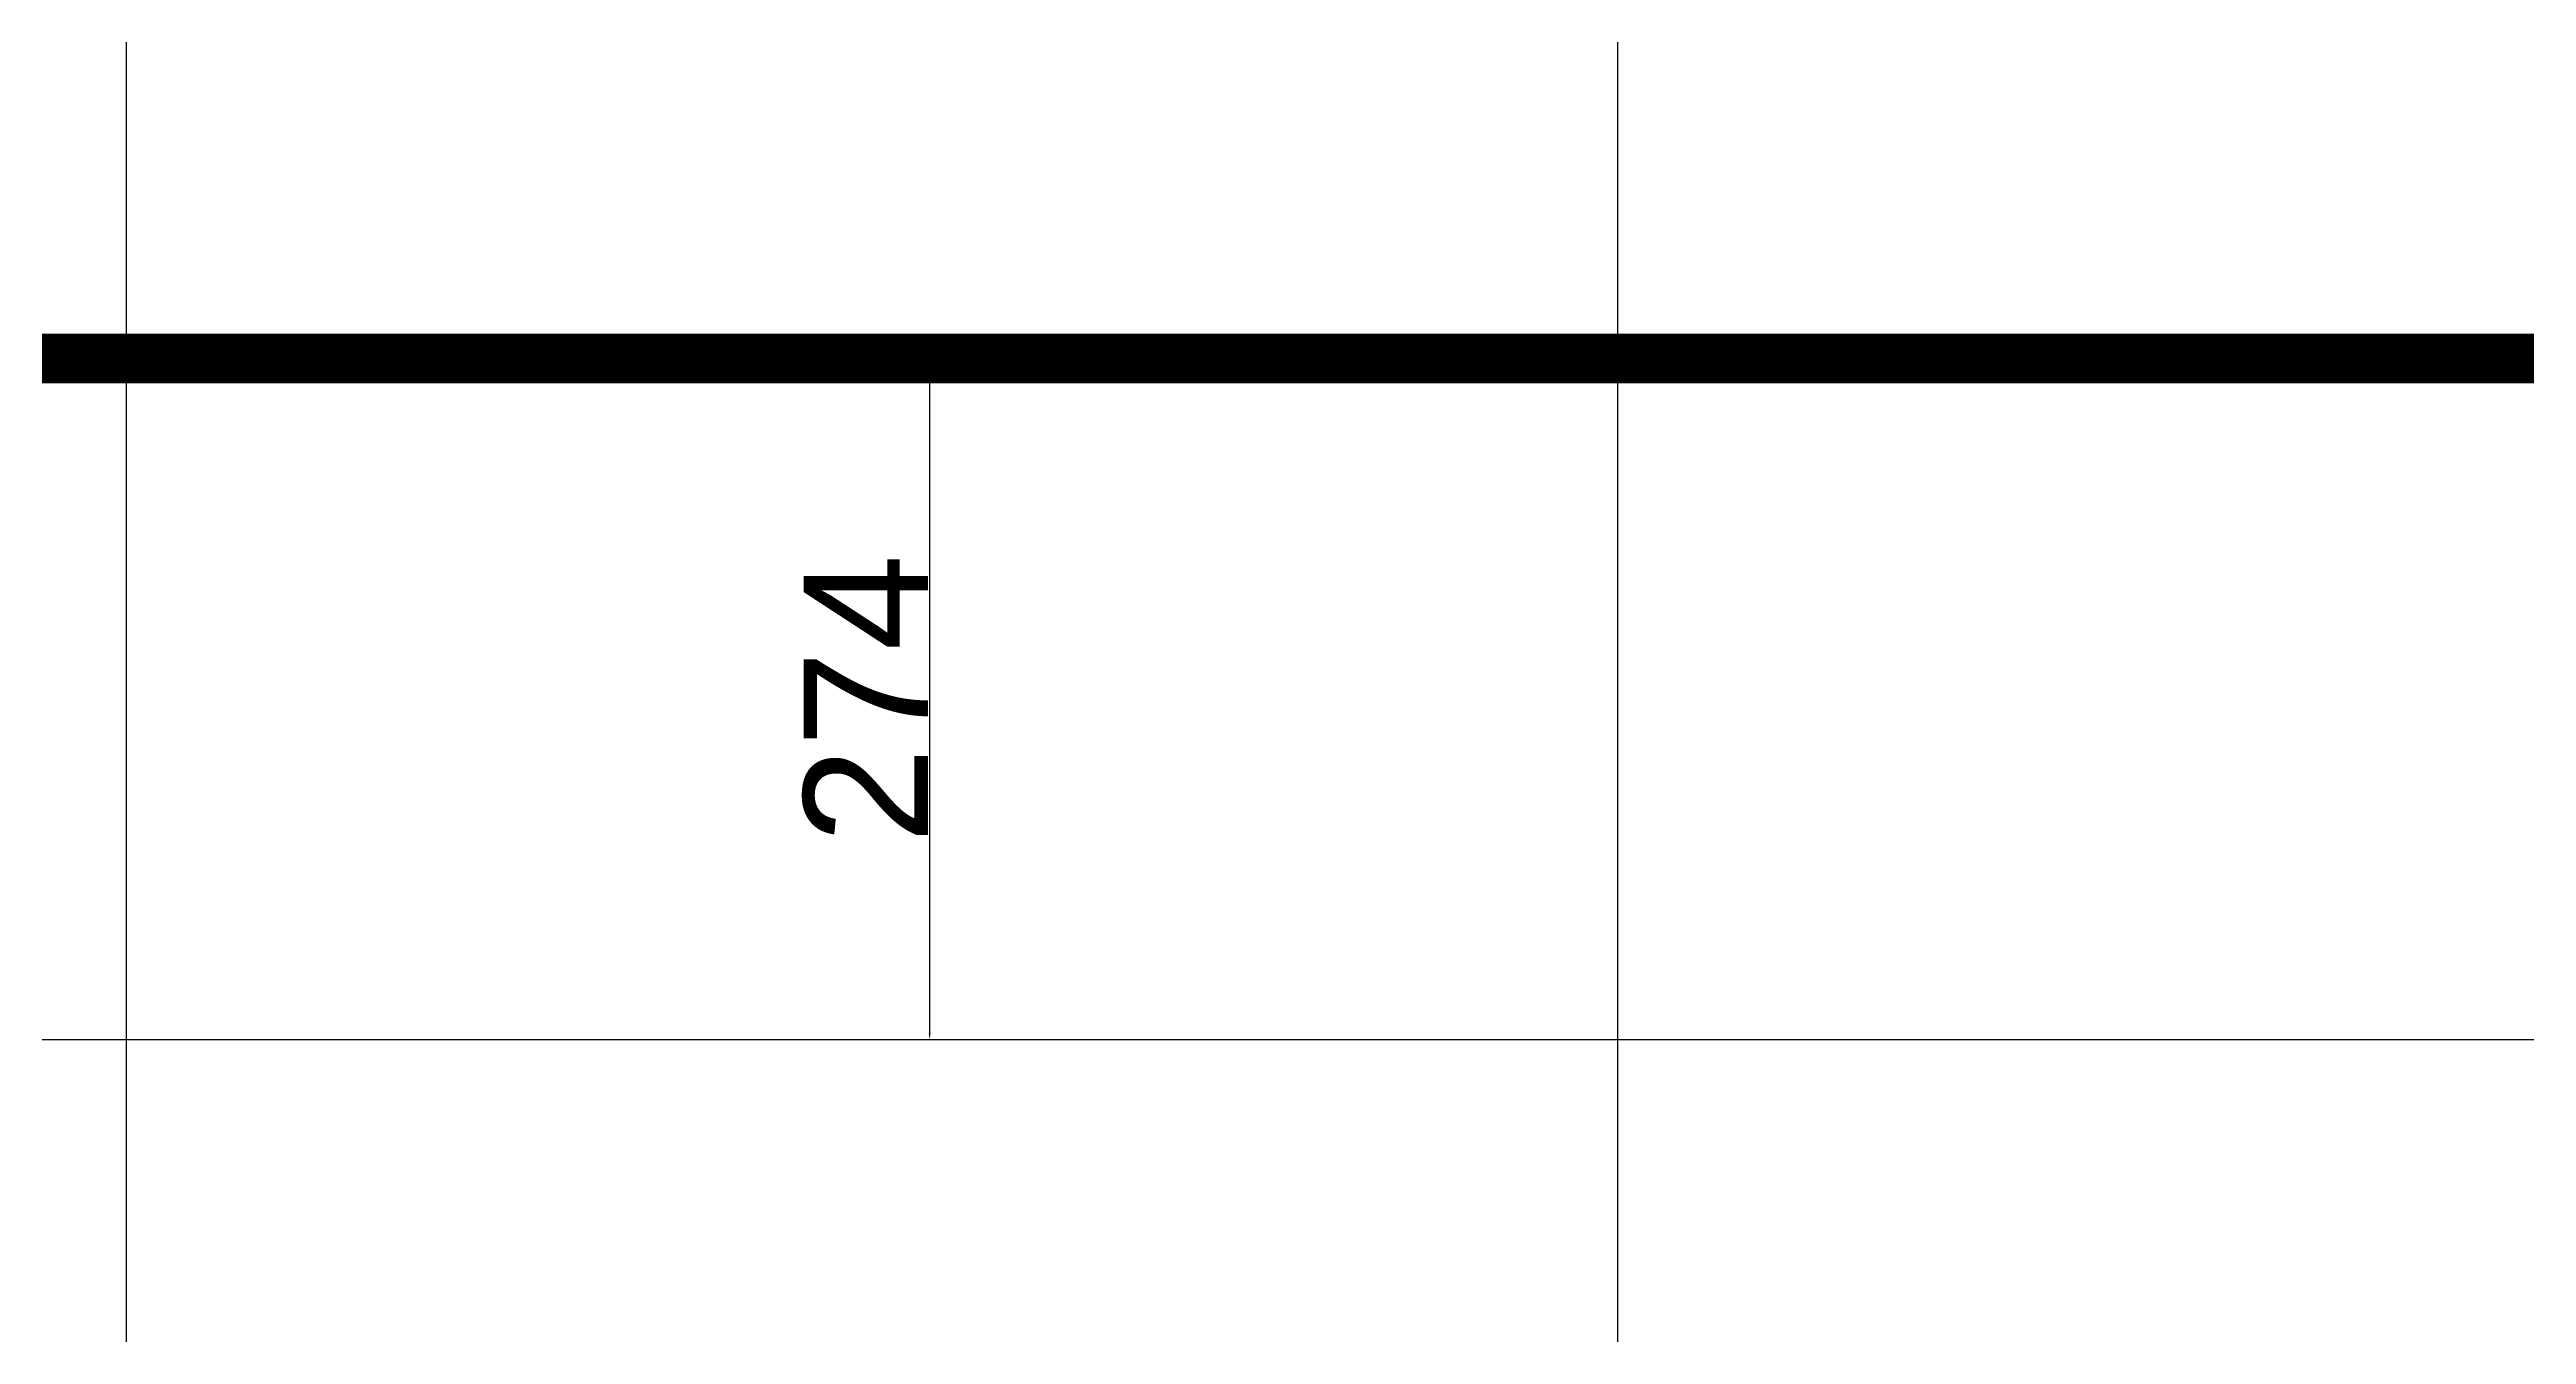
# Model space of a CAD drawing. Header units: millimetres. Extents: x 0 to 6090, y -6000 to 101.
# Drawn here: x 1769 to 2766, y -1319 to -802 of the extents above; entities that cross this region are included whole.
import ezdxf

# ---------------------------------------------------------------- set-up
doc = ezdxf.new("R2010")
doc.units = ezdxf.units.MM
doc.layers.add('high_way', color=7, linetype='Continuous', lineweight=40)
doc.styles.get("Standard").update_dxf_attribs({"font": 'arial.ttf'})
doc.dimstyles.new('ISO-25', dxfattribs={"dimtxt": 2.5, "dimasz": 2.5, "dimexe": 1.25, "dimexo": 0.625, "dimtad": 1, "dimtxsty": 'Standard', "dimcen": 2.5, "dimadec": 0, "dimazin": 0, "dimtfac": 1, "dimtmove": 0, "dimatfit": 3, "dimfxl": 1, "dimarcsym": 0})

# ---------------------------------------------------------------- blocks, each defined once
blk = doc.blocks.new('*U1')
at = {"layer": 'Defpoints'}
blk.add_line((0, 3000), (0, -3000), dxfattribs=at)
blk = doc.blocks.new('*U2')
at = {"layer": 'Defpoints', "color": 0, "linetype": 'ByBlock', "lineweight": -2, "transparency": 16777216}
for p in [(1800, 20), (2400, 20), (1800, 10), (2400, 10), (1800, 0), (2400, 0)]:
    blk.add_blockref('*U1', p, dxfattribs=at)
blk = doc.blocks.new('*U3')
at = {"layer": 'Defpoints'}
blk.add_line((-3000, 0), (3000, 0), dxfattribs=at)
blk = doc.blocks.new('*U4')
at = {"layer": 'Defpoints', "color": 0, "linetype": 'ByBlock', "lineweight": -2, "transparency": 16777216}
for p in [(0, 4800), (10, 4800), (20, 4800), (30, 4800), (40, 4800), (50, 4800), (60, 4800), (70, 4800), (80, 4800), (90, 4800)]:
    blk.add_blockref('*U3', p, dxfattribs=at)
blk = doc.blocks.new('*D9')
at = {"layer": 'Defpoints', "color": 0, "lineweight": -2, "transparency": 16777216}
for p, q in [((2123.89, -926), (2124.52, -926)), ((2123.27, -928.5), (2123.27, -1197.5)), ((2123.89, -1200), (2124.52, -1200))]:
    blk.add_line(p, q, dxfattribs=at)
at = {"layer": 'Defpoints', "color": 0, "transparency": 16777216}
for p in [(2123.27, -926), (2123.27, -1200), (2123.27, -1200)]:
    blk.add_point(p, dxfattribs=at)
for points in [[(2122.85, -928.5), (2123.68, -928.5), (2123.27, -926)], [(2122.85, -1197.5), (2123.68, -1197.5), (2123.27, -1200)]]:
    blk.add_solid(points, dxfattribs=at)
at = {"layer": 'Defpoints', "color": 0, "transparency": 16777216, "insert": (2097.54, -1063), "char_height": 2.5, "attachment_point": 5, "rotation": 90}
blk.add_mtext('{\\H20x;274}', dxfattribs=at)

msp = doc.modelspace()

# ---------------------------------------------------------------- linework, layer by layer
at = {"layer": 'high_way', "const_width": 20}
for points in [[(925, -1533), (925, -1426, -0.4142136), (1425, -926), (4376, -926, -0.4142136), (4876, -1426), (4876, -1808)], [(4046, -2308), (4376, -2308, 0.4142136), (4876, -1808), (4876, -1426, 0.4142136), (4376, -926), (1425, -926)]]:
    msp.add_lwpolyline(points, format="xyb", dxfattribs=at)

# ---------------------------------------------------------------- block references
at = {"layer": 'Defpoints'}
for name, p in [('*U2', (0, -3000)), ('*U4', (3000, -6000))]:
    msp.add_blockref(name, p, dxfattribs=at)

# ---------------------------------------------------------------- dimensions: what is measured, and where the dimension line sits
dim = msp.add_linear_dim(base=(2123.267, -1200), p1=(2123.267, -926), p2=(2123.267, -1200), angle=270, text='{\\H20x;<>}', dimstyle='ISO-25', dxfattribs=at)
dim.commit()
dim.dimension.update_dxf_attribs({"geometry": '*D9', "text_midpoint": (2097.54, -1063)})

doc.saveas('drawing.dxf')
